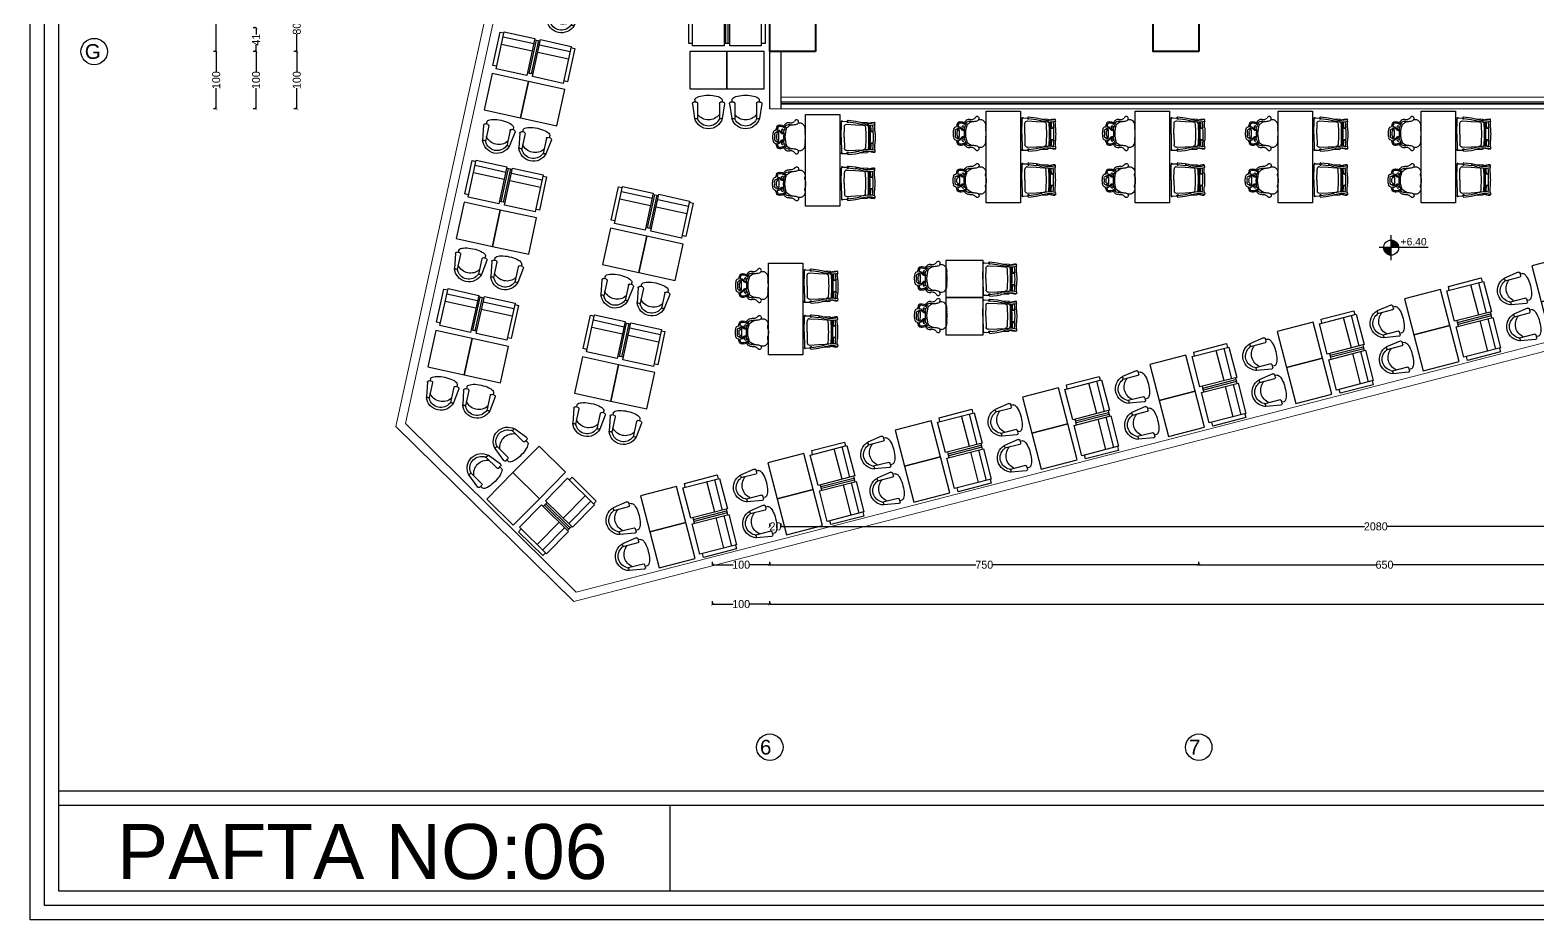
# Model space of a CAD drawing. Header units: millimetres. Extents: x 11848 to 21447, y 11375 to 20030.
# Drawn here: x 13476 to 16114, y 15530 to 17086 of the extents above; entities that cross this region are included whole.
import ezdxf

# ---------------------------------------------------------------- set-up
doc = ezdxf.new("R2010")
doc.units = ezdxf.units.MM
for name, color, linetype in [('CZM YAZI', 40, 'Continuous'), ('CZM ÖLÇÜ', 142, 'Continuous'), ('doseme cizgileri', 2, 'Continuous'), ('mobilya', 251, 'Continuous'), ('TFRIS', 33, 'Continuous'), ('YAZI', 4, 'Continuous')]:
    doc.layers.add(name, color=color, linetype=linetype)
for name, color, linetype, lineweight in [('DUVAR', 74, 'Continuous', 30), ('GZ KOLON', 10, 'Continuous', 40), ('KAPI-PENCERE', 140, 'Continuous', 18), ('yazııı', 30, 'Continuous', 0)]:
    doc.layers.add(name, color=color, linetype=linetype, lineweight=lineweight)
doc.styles.add('dış ölçü', font='BASKVILL.TTF')
doc.styles.get("Standard").update_dxf_attribs({"font": 'arial.ttf'})
doc.dimstyles.new('dış ölçü', dxfattribs={"dimtxt": 14, "dimasz": 5, "dimexe": 5, "dimexo": 5, "dimgap": 0.09, "dimtad": 0, "dimdec": 0, "dimzin": 0, "dimdsep": 46, "dimtxsty": 'dış ölçü', "dimblk": 'ARCHTICK', "dimcen": 0, "dimadec": 0, "dimazin": 0, "dimtfac": 1, "dimtdec": 0, "dimtix": 1, "dimtofl": 0, "dimtmove": 0, "dimatfit": 3, "dimldrblk": 'ARCHTICK', "dimfxl": 5, "dimfxlon": 1, "dimtolj": 1, "dimtzin": 0, "dimarcsym": 0})

# ---------------------------------------------------------------- blocks, each defined once
blk = doc.blocks.new('DSFSFSFFSF')
at = {"layer": 'YAZI'}
for p, q in [((77104.7, 78723.6), (70454.7, 78723.6)), ((77104.7, 78698.6), (70454.7, 78698.6)), ((71523.9, 78698.6), (71523.9, 78548.6))]:
    blk.add_line(p, q, dxfattribs=at)
for points in [[(70404.7, 82998.6), (77154.7, 82998.6), (77154.7, 78498.6), (70404.7, 78498.6)], [(70429.7, 82973.6), (77129.7, 82973.6), (77129.7, 78523.6), (70429.7, 78523.6)], [(70454.7, 82948.6), (77104.7, 82948.6), (77104.7, 78548.6), (70454.7, 78548.6)]]:
    blk.add_lwpolyline(points, close=True, dxfattribs=at)
blk = doc.blocks.new('_ArchTick')
at = {"color": 0, "linetype": 'ByBlock', "const_width": 0.15}
blk.add_lwpolyline([(-0.5, -0.5), (0.5, 0.5)], dxfattribs=at)
blk = doc.blocks.new('*D359')
at = {"layer": 'CZM ÖLÇÜ', "color": 0, "lineweight": -2, "transparency": 16777216}
for p, q in [((14770.2, 16151), (14770.2, 16156)), ((14770.2, 16151), (15130.7, 16151)), ((15520.5, 16151), (15160, 16151)), ((15520.5, 16151), (15520.5, 16156))]:
    blk.add_line(p, q, dxfattribs=at)
at = {"layer": 'Defpoints', "color": 0, "transparency": 16777216}
for p in [(14770.2, 16151), (15520.5, 16151), (15520.5, 16151)]:
    blk.add_point(p, dxfattribs=at)
at = {"layer": 'CZM ÖLÇÜ', "color": 0, "lineweight": -2, "transparency": 16777216, "xscale": 5, "yscale": 5, "zscale": 5, "rotation": 180}
blk.add_blockref('_ArchTick', (14770.2, 16151), dxfattribs=at)
at = {"layer": 'CZM ÖLÇÜ', "color": 0, "lineweight": -2, "transparency": 16777216, "xscale": 5, "yscale": 5, "zscale": 5}
blk.add_blockref('_ArchTick', (15520.5, 16151), dxfattribs=at)
at = {"layer": 'CZM ÖLÇÜ', "color": 0, "transparency": 16777216, "insert": (15145.4, 16151), "char_height": 14, "attachment_point": 5, "style": 'dış ölçü'}
blk.add_mtext('\\A1;750', dxfattribs=at)
blk = doc.blocks.new('*D360')
at = {"layer": 'CZM ÖLÇÜ', "color": 0, "lineweight": -2, "transparency": 16777216}
for p, q in [((15520.5, 16151), (15520.5, 16156)), ((15520.5, 16151), (15830.6, 16151)), ((16170.2, 16151), (15860.1, 16151)), ((16170.2, 16151), (16170.2, 16156))]:
    blk.add_line(p, q, dxfattribs=at)
at = {"layer": 'Defpoints', "color": 0, "transparency": 16777216}
for p in [(15520.5, 16151), (16170.2, 16151), (16170.2, 16151)]:
    blk.add_point(p, dxfattribs=at)
at = {"layer": 'CZM ÖLÇÜ', "color": 0, "lineweight": -2, "transparency": 16777216, "xscale": 5, "yscale": 5, "zscale": 5, "rotation": 180}
blk.add_blockref('_ArchTick', (15520.5, 16151), dxfattribs=at)
at = {"layer": 'CZM ÖLÇÜ', "color": 0, "lineweight": -2, "transparency": 16777216, "xscale": 5, "yscale": 5, "zscale": 5}
blk.add_blockref('_ArchTick', (16170.2, 16151), dxfattribs=at)
at = {"layer": 'CZM ÖLÇÜ', "color": 0, "transparency": 16777216, "insert": (15845.4, 16151), "char_height": 14, "attachment_point": 5, "style": 'dış ölçü'}
blk.add_mtext('\\A1;650', dxfattribs=at)
blk = doc.blocks.new('*D376')
at = {"layer": 'CZM ÖLÇÜ', "color": 0, "lineweight": -2, "transparency": 16777216}
for p, q in [((13871.7, 17089.9), (13866.7, 17089.9)), ((13871.7, 17089.9), (13871.7, 17078.2)), ((13871.7, 17048.5), (13866.7, 17048.5)), ((13871.7, 17048.5), (13871.7, 17060.2))]:
    blk.add_line(p, q, dxfattribs=at)
at = {"layer": 'Defpoints', "color": 0, "transparency": 16777216}
for p in [(13871.7, 17089.9), (13871.7, 17048.5), (13871.7, 17048.5)]:
    blk.add_point(p, dxfattribs=at)
at = {"layer": 'CZM ÖLÇÜ', "color": 0, "lineweight": -2, "transparency": 16777216, "xscale": 5, "yscale": 5, "zscale": 5}
for p, rotation in [((13871.7, 17089.9), 90), ((13871.7, 17048.5), 270)]:
    blk.add_blockref('_ArchTick', p, dxfattribs=dict(at, rotation=rotation))
at = {"layer": 'CZM ÖLÇÜ', "color": 0, "transparency": 16777216, "insert": (13871.7, 17069.2), "char_height": 14, "attachment_point": 5, "rotation": 90, "style": 'dış ölçü'}
blk.add_mtext('\\A1;41', dxfattribs=at)
blk = doc.blocks.new('*D385')
at = {"layer": 'CZM ÖLÇÜ', "color": 0, "lineweight": -2, "transparency": 16777216}
for p, q in [((13802, 18988.5), (13797, 18988.5)), ((13802, 18988.5), (13802, 18037.7)), ((13802, 17048.5), (13802, 17999.2)), ((13802, 17048.5), (13797, 17048.5))]:
    blk.add_line(p, q, dxfattribs=at)
at = {"layer": 'Defpoints', "color": 0, "transparency": 16777216}
for p in [(13802, 18988.5), (13802, 18988.5), (13802, 17048.5)]:
    blk.add_point(p, dxfattribs=at)
at = {"layer": 'CZM ÖLÇÜ', "color": 0, "lineweight": -2, "transparency": 16777216, "xscale": 5, "yscale": 5, "zscale": 5}
for p, rotation in [((13802, 18988.5), 90), ((13802, 17048.5), 270)]:
    blk.add_blockref('_ArchTick', p, dxfattribs=dict(at, rotation=rotation))
at = {"layer": 'CZM ÖLÇÜ', "color": 0, "transparency": 16777216, "insert": (13802, 18018.5), "char_height": 14, "attachment_point": 5, "rotation": 90, "style": 'dış ölçü'}
blk.add_mtext('\\A1;1940', dxfattribs=at)
blk = doc.blocks.new('*D388')
at = {"layer": 'CZM ÖLÇÜ', "color": 0, "lineweight": -2, "transparency": 16777216}
for p, q in [((14770.2, 16082.1), (14770.2, 16087.1)), ((18995.2, 16082.1), (18995.2, 16087.1)), ((14770.2, 16082.1), (16862.8, 16082.1)), ((18995.2, 16082.1), (16902.6, 16082.1))]:
    blk.add_line(p, q, dxfattribs=at)
at = {"layer": 'Defpoints', "color": 0, "transparency": 16777216}
for p in [(14770.2, 16082.1), (18995.2, 16082.1), (18995.2, 16082.1)]:
    blk.add_point(p, dxfattribs=at)
at = {"layer": 'CZM ÖLÇÜ', "color": 0, "lineweight": -2, "transparency": 16777216, "xscale": 5, "yscale": 5, "zscale": 5, "rotation": 180}
blk.add_blockref('_ArchTick', (14770.2, 16082.1), dxfattribs=at)
at = {"layer": 'CZM ÖLÇÜ', "color": 0, "lineweight": -2, "transparency": 16777216, "xscale": 5, "yscale": 5, "zscale": 5}
blk.add_blockref('_ArchTick', (18995.2, 16082.1), dxfattribs=at)
at = {"layer": 'CZM ÖLÇÜ', "color": 0, "transparency": 16777216, "insert": (16882.7, 16082.1), "char_height": 14, "attachment_point": 5, "style": 'dış ölçü'}
blk.add_mtext('\\A1;4225', dxfattribs=at)
blk = doc.blocks.new('*D389')
at = {"layer": 'CZM ÖLÇÜ', "color": 0, "lineweight": -2, "transparency": 16777216}
for p, q in [((14670.2, 16151), (14670.2, 16156)), ((14670.2, 16151), (14706.1, 16151)), ((14770.2, 16151), (14734.3, 16151)), ((14770.2, 16151), (14770.2, 16156))]:
    blk.add_line(p, q, dxfattribs=at)
at = {"layer": 'Defpoints', "color": 0, "transparency": 16777216}
for p in [(14670.2, 16151), (14670.2, 16151), (14770.2, 16151)]:
    blk.add_point(p, dxfattribs=at)
at = {"layer": 'CZM ÖLÇÜ', "color": 0, "lineweight": -2, "transparency": 16777216, "xscale": 5, "yscale": 5, "zscale": 5, "rotation": 180}
blk.add_blockref('_ArchTick', (14670.2, 16151), dxfattribs=at)
at = {"layer": 'CZM ÖLÇÜ', "color": 0, "lineweight": -2, "transparency": 16777216, "xscale": 5, "yscale": 5, "zscale": 5}
blk.add_blockref('_ArchTick', (14770.2, 16151), dxfattribs=at)
at = {"layer": 'CZM ÖLÇÜ', "color": 0, "transparency": 16777216, "insert": (14720.2, 16151), "char_height": 14, "attachment_point": 5, "style": 'dış ölçü'}
blk.add_mtext('\\A1;100', dxfattribs=at)
blk = doc.blocks.new('*D390')
at = {"layer": 'CZM ÖLÇÜ', "color": 0, "lineweight": -2, "transparency": 16777216}
for p, q in [((14670.2, 16082.1), (14670.2, 16087.1)), ((14770.2, 16082.1), (14770.2, 16087.1)), ((14670.2, 16082.1), (14706.1, 16082.1)), ((14770.2, 16082.1), (14734.3, 16082.1))]:
    blk.add_line(p, q, dxfattribs=at)
at = {"layer": 'Defpoints', "color": 0, "transparency": 16777216}
for p in [(14670.2, 16082.1), (14670.2, 16082.1), (14770.2, 16082.1)]:
    blk.add_point(p, dxfattribs=at)
at = {"layer": 'CZM ÖLÇÜ', "color": 0, "lineweight": -2, "transparency": 16777216, "xscale": 5, "yscale": 5, "zscale": 5, "rotation": 180}
blk.add_blockref('_ArchTick', (14670.2, 16082.1), dxfattribs=at)
at = {"layer": 'CZM ÖLÇÜ', "color": 0, "lineweight": -2, "transparency": 16777216, "xscale": 5, "yscale": 5, "zscale": 5}
blk.add_blockref('_ArchTick', (14770.2, 16082.1), dxfattribs=at)
at = {"layer": 'CZM ÖLÇÜ', "color": 0, "transparency": 16777216, "insert": (14720.2, 16082.1), "char_height": 14, "attachment_point": 5, "style": 'dış ölçü'}
blk.add_mtext('\\A1;100', dxfattribs=at)
blk = doc.blocks.new('*D397')
at = {"layer": 'CZM ÖLÇÜ', "color": 0, "lineweight": -2, "transparency": 16777216}
for p, q in [((13871.7, 17048.5), (13866.7, 17048.5)), ((13871.7, 17048.5), (13871.7, 17012.6)), ((13871.7, 16948.5), (13871.7, 16984.4)), ((13871.7, 16948.5), (13866.7, 16948.5))]:
    blk.add_line(p, q, dxfattribs=at)
at = {"layer": 'Defpoints', "color": 0, "transparency": 16777216}
for p in [(13871.7, 17048.5), (13871.7, 16948.5), (13871.7, 16948.5)]:
    blk.add_point(p, dxfattribs=at)
at = {"layer": 'CZM ÖLÇÜ', "color": 0, "lineweight": -2, "transparency": 16777216, "xscale": 5, "yscale": 5, "zscale": 5}
for p, rotation in [((13871.7, 17048.5), 90), ((13871.7, 16948.5), 270)]:
    blk.add_blockref('_ArchTick', p, dxfattribs=dict(at, rotation=rotation))
at = {"layer": 'CZM ÖLÇÜ', "color": 0, "transparency": 16777216, "insert": (13871.7, 16998.5), "char_height": 14, "attachment_point": 5, "rotation": 90, "style": 'dış ölçü'}
blk.add_mtext('\\A1;100', dxfattribs=at)
blk = doc.blocks.new('*D398')
at = {"layer": 'CZM ÖLÇÜ', "color": 0, "lineweight": -2, "transparency": 16777216}
for p, q in [((13802, 17048.5), (13797, 17048.5)), ((13802, 17048.5), (13802, 17012.6)), ((13802, 16948.5), (13802, 16984.4)), ((13802, 16948.5), (13797, 16948.5))]:
    blk.add_line(p, q, dxfattribs=at)
at = {"layer": 'Defpoints', "color": 0, "transparency": 16777216}
for p in [(13802, 17048.5), (13802, 16948.5), (13802, 16948.5)]:
    blk.add_point(p, dxfattribs=at)
at = {"layer": 'CZM ÖLÇÜ', "color": 0, "lineweight": -2, "transparency": 16777216, "xscale": 5, "yscale": 5, "zscale": 5}
for p, rotation in [((13802, 17048.5), 90), ((13802, 16948.5), 270)]:
    blk.add_blockref('_ArchTick', p, dxfattribs=dict(at, rotation=rotation))
at = {"layer": 'CZM ÖLÇÜ', "color": 0, "transparency": 16777216, "insert": (13802, 16998.5), "char_height": 14, "attachment_point": 5, "rotation": 90, "style": 'dış ölçü'}
blk.add_mtext('\\A1;100', dxfattribs=at)
blk = doc.blocks.new('*D401')
at = {"layer": 'CZM ÖLÇÜ', "color": 0, "lineweight": -2, "transparency": 16777216}
for p, q in [((14770.2, 16218), (14770.2, 16223)), ((14790.2, 16218), (14790.2, 16223)), ((14770.2, 16218), (14770.6, 16218)), ((14790.2, 16218), (14789.9, 16218))]:
    blk.add_line(p, q, dxfattribs=at)
at = {"layer": 'Defpoints', "color": 0, "transparency": 16777216}
for p in [(14770.2, 16218), (14790.2, 16218), (14790.2, 16218)]:
    blk.add_point(p, dxfattribs=at)
at = {"layer": 'CZM ÖLÇÜ', "color": 0, "lineweight": -2, "transparency": 16777216, "xscale": 5, "yscale": 5, "zscale": 5, "rotation": 180}
blk.add_blockref('_ArchTick', (14770.2, 16218), dxfattribs=at)
at = {"layer": 'CZM ÖLÇÜ', "color": 0, "lineweight": -2, "transparency": 16777216, "xscale": 5, "yscale": 5, "zscale": 5}
blk.add_blockref('_ArchTick', (14790.2, 16218), dxfattribs=at)
at = {"layer": 'CZM ÖLÇÜ', "color": 0, "transparency": 16777216, "insert": (14780.2, 16218), "char_height": 14, "attachment_point": 5, "style": 'dış ölçü'}
blk.add_mtext('\\A1;20', dxfattribs=at)
blk = doc.blocks.new('*D402')
at = {"layer": 'CZM ÖLÇÜ', "color": 0, "lineweight": -2, "transparency": 16777216}
for p, q in [((14790.2, 16218), (14790.2, 16223)), ((16870.2, 16218), (16870.2, 16223)), ((14790.2, 16218), (15810.2, 16218)), ((16870.2, 16218), (15850.2, 16218))]:
    blk.add_line(p, q, dxfattribs=at)
at = {"layer": 'Defpoints', "color": 0, "transparency": 16777216}
for p in [(14790.2, 16218), (16870.2, 16218), (16870.2, 16218)]:
    blk.add_point(p, dxfattribs=at)
at = {"layer": 'CZM ÖLÇÜ', "color": 0, "lineweight": -2, "transparency": 16777216, "xscale": 5, "yscale": 5, "zscale": 5, "rotation": 180}
blk.add_blockref('_ArchTick', (14790.2, 16218), dxfattribs=at)
at = {"layer": 'CZM ÖLÇÜ', "color": 0, "lineweight": -2, "transparency": 16777216, "xscale": 5, "yscale": 5, "zscale": 5}
blk.add_blockref('_ArchTick', (16870.2, 16218), dxfattribs=at)
at = {"layer": 'CZM ÖLÇÜ', "color": 0, "transparency": 16777216, "insert": (15830.2, 16218), "char_height": 14, "attachment_point": 5, "style": 'dış ölçü'}
blk.add_mtext('\\A1;2080', dxfattribs=at)
blk = doc.blocks.new('*D421')
at = {"layer": 'CZM ÖLÇÜ', "color": 0, "lineweight": -2, "transparency": 16777216}
for p, q in [((13942.9, 17048.5), (13937.9, 17048.5)), ((13942.9, 17048.5), (13942.9, 17012.6)), ((13942.9, 16948.5), (13942.9, 16984.4)), ((13942.9, 16948.5), (13937.9, 16948.5))]:
    blk.add_line(p, q, dxfattribs=at)
at = {"layer": 'Defpoints', "color": 0, "transparency": 16777216}
for p in [(13942.9, 17048.5), (13942.9, 17048.5), (13942.9, 16948.5)]:
    blk.add_point(p, dxfattribs=at)
at = {"layer": 'CZM ÖLÇÜ', "color": 0, "lineweight": -2, "transparency": 16777216, "xscale": 5, "yscale": 5, "zscale": 5}
for p, rotation in [((13942.9, 17048.5), 90), ((13942.9, 16948.5), 270)]:
    blk.add_blockref('_ArchTick', p, dxfattribs=dict(at, rotation=rotation))
at = {"layer": 'CZM ÖLÇÜ', "color": 0, "transparency": 16777216, "insert": (13942.9, 16998.5), "char_height": 14, "attachment_point": 5, "rotation": 90, "style": 'dış ölçü'}
blk.add_mtext('\\A1;100', dxfattribs=at)
blk = doc.blocks.new('*D422')
at = {"layer": 'CZM ÖLÇÜ', "color": 0, "lineweight": -2, "transparency": 16777216}
for p, q in [((13942.9, 17128.5), (13937.9, 17128.5)), ((13942.9, 17128.5), (13942.9, 17098)), ((13942.9, 17048.5), (13942.9, 17078.9)), ((13942.9, 17048.5), (13937.9, 17048.5))]:
    blk.add_line(p, q, dxfattribs=at)
at = {"layer": 'Defpoints', "color": 0, "transparency": 16777216}
for p in [(13942.9, 17128.5), (13942.9, 17128.5), (13942.9, 17048.5)]:
    blk.add_point(p, dxfattribs=at)
at = {"layer": 'CZM ÖLÇÜ', "color": 0, "lineweight": -2, "transparency": 16777216, "xscale": 5, "yscale": 5, "zscale": 5}
for p, rotation in [((13942.9, 17128.5), 90), ((13942.9, 17048.5), 270)]:
    blk.add_blockref('_ArchTick', p, dxfattribs=dict(at, rotation=rotation))
at = {"layer": 'CZM ÖLÇÜ', "color": 0, "transparency": 16777216, "insert": (13942.9, 17088.5), "char_height": 14, "attachment_point": 5, "rotation": 90, "style": 'dış ölçü'}
blk.add_mtext('\\A1;80', dxfattribs=at)
blk = doc.blocks.new('kmkm')
at = {"layer": 'mobilya'}
for p, q in [((3184.6, 835.5), (3184.6, 780.6)), ((3250.9, 835.5), (3184.6, 835.5)), ((3246.4, 842.4), (3186.9, 842.4)), ((3186.9, 842.4), (3186.9, 835.5)), ((3193.8, 835.5), (3193.8, 780.6)), ((3207.5, 780.6), (3207.5, 835.5)), ((3246.4, 835.5), (3246.4, 842.4)), ((3250.9, 780.6), (3250.9, 835.5)), ((3260.8, 840.6), (3325.8, 840.6)), ((3260.8, 775.6), (3260.8, 840.6)), ((3325.8, 840.6), (3325.8, 775.6)), ((3338, 818.7), (3337.6, 815.2)), ((3338.7, 821.9), (3338, 818.7)), ((3339.5, 824.7), (3338.7, 821.9)), ((3340.5, 827.1), (3339.5, 824.7)), ((3341.6, 829.1), (3340.5, 827.1)), ((3342.7, 830.5), (3341.6, 829.1)), ((3344, 831.4), (3342.7, 830.5)), ((3345.2, 831.7), (3344, 831.4)), ((3345.2, 831.7), (3349.1, 831.7)), ((3349.1, 828.8), (3349.1, 833.6)), ((3351, 826.9), (3378.5, 826.9)), ((3351.9, 836), (3377.8, 832)), ((3377.8, 830.1), (3377.8, 828.8)), ((3337.3, 811.6), (3337.2, 807.8)), ((3337.2, 807.8), (3337.3, 804.1)), ((3337.6, 815.2), (3337.3, 811.6)), ((3337.3, 804.1), (3337.6, 800.4)), ((3337.6, 800.4), (3338, 797)), ((3338, 797), (3338.7, 793.8)), ((3338.7, 793.8), (3339.5, 790.9)), ((3184.6, 780.6), (3250.9, 780.6)), ((3186.9, 780.6), (3186.9, 773.8)), ((3186.9, 773.8), (3246.4, 773.8)), ((3246.4, 773.8), (3246.4, 780.6)), ((3325.8, 775.6), (3260.8, 775.6)), ((3339.5, 790.9), (3340.5, 788.5)), ((3340.5, 788.5), (3341.6, 786.5)), ((3341.6, 786.5), (3342.7, 785.1)), ((3342.7, 785.1), (3344, 784.2)), ((3344, 784.2), (3345.2, 783.9)), ((3345.2, 783.9), (3349.1, 783.9)), ((3349.1, 782), (3349.1, 786.8)), ((3351, 788.7), (3378.5, 788.7)), ((3351.9, 779.6), (3377.8, 783.7)), ((3377.8, 786.8), (3377.8, 785.6))]:
    blk.add_line(p, q, dxfattribs=at)
for centre, radius, start, end in [((3351.6, 833.6), 2.45, 81.0411, 180), ((3351, 828.8), 1.91, 180, 270), ((3356.3, 807.8), 23.9, 306.8699, 53.1301), ((3370.6, 807.8), 25.2, 286.5303, 73.4697), ((3379.2, 830.1), 1.37, 68.9982, 180), ((3380.7, 828.8), 2.9, 180, 244.4219), ((3370.6, 807.8), 20.4, 295.5781, 64.4219), ((3351, 786.8), 1.91, 90, 180), ((3351.6, 782), 2.45, 180, 278.9589), ((3380.7, 786.8), 2.9, 115.5781, 180), ((3379.2, 785.6), 1.37, 180, 291.0018)]:
    blk.add_arc(centre, radius, start, end, dxfattribs=at)
blk = doc.blocks.new('GFVDCSX')
at = {"layer": 'mobilya'}
for p, q in [((4049.8, 143.1), (4050.3, 169.5)), ((4052.4, 171.4), (4060.2, 171)), ((4054.8, 142.9), (4055.2, 162.1)), ((4059.4, 166), (4074.7, 165.2)), ((4061.5, 170.1), (4074.7, 168.5)), ((4062.4, 169.2), (4062.6, 169.4)), ((4074.7, 165.2), (4088.2, 164.5)), ((4082.5, 169.8), (4094.8, 169.2)), ((4095.6, 163.8), (4095.6, 164.2)), ((4107.5, 169.7), (4107.6, 169.1)), ((4107.7, 169.1), (4107.6, 169.1)), ((4108.7, 165.5), (4108.3, 169)), ((4049.8, 143), (4050.3, 116.7)), ((4054.8, 143.1), (4055.2, 123.9)), ((4105.1, 154.1), (4099.9, 153.6)), ((4105.1, 132.1), (4099.9, 132.5)), ((4105.1, 153.1), (4100, 152.6)), ((4105.1, 133.1), (4100, 133.5)), ((4108.4, 154.2), (4108.2, 154.4)), ((4108.4, 131.9), (4108.2, 131.7)), ((4052.4, 114.7), (4060.2, 115.1)), ((4059.4, 120), (4074.7, 120.8)), ((4061.5, 116), (4074.7, 117.6)), ((4062.4, 116.9), (4062.6, 116.7)), ((4074.7, 120.8), (4088.2, 121.5)), ((4082.5, 116.3), (4094.8, 116.9)), ((4095.6, 122.3), (4095.6, 121.9)), ((4107.5, 116.4), (4107.6, 117)), ((4107.7, 117), (4107.6, 117)), ((4108.7, 120.6), (4108.3, 117.1))]:
    blk.add_line(p, q, dxfattribs=at)
for points in [[(4060.3, 171.6), (4060.3, 171.3, -0.081302), (4060, 170.4, -3.18134)], [(4061.8, 173.1), (4074.7, 171.6, -0.063225)], [(4074.7, 171.5, -0.058381), (4085.7, 168.7, 0.112882), (4097.7, 167, 1.486357)], [(4060.3, 114.5), (4060.3, 114.9, 0.081302), (4060, 115.7, 3.18134)], [(4061.8, 113.1), (4074.7, 114.6, 0.063225)], [(4074.7, 114.6, 0.058381), (4085.7, 117.4, -0.112882), (4097.7, 119.1, -1.486357)]]:
    blk.add_lwpolyline(points, format="xyb", dxfattribs=at)
for centre, radius, start, end in [((4050.9, 170.9), 1, 28.5131, 237.4681), ((4052.3, 169.4), 2, 86.9872, 178.994), ((4059.2, 162), 4, 86.9872, 178.994), ((4061.5, 170.4), 1.51, 180.7116, 308.183), ((4061.8, 171.5), 1.51, 90, 270), ((4062.3, 169.6), 0.361, 320.1752, 14.1994), ((4062.8, 169.8), 0.178, 109.8602, 194.1994), ((4068.2, 123.4), 45.6, 68.9086, 81.7617), ((4096.9, 207.5), 43.4, 253.4759, 268.2652), ((4088, 160.5), 4, 2.9776, 86.9872), ((295.1, -36.8), 3802, 2.7114, 2.9776), ((4094.7, 167.2), 2, 8.1368, 86.9872), ((4095.9, 163.8), 0.3, 180.3675, 268.6916), ((4097, 209.4), 45.8, 268.6916, 284.3483), ((4097.1, 167.3), 0.5, 106.784, 183.0725), ((295.1, -36.8), 3807, 3.0672, 3.0725), ((3811.8, 143.1), 285.8, 355.8943, 4.1058), ((4110.1, 124.1), 45.6, 93.3855, 106.784), ((4096.6, 212.8), 45.8, 271.3545, 284.3483), ((3811.8, 143.1), 287.3, 355.9115, 4.0886), ((3811.8, 143.1), 288.3, 355.9174, 4.0826), ((3811.8, 143.1), 289.8, 2.1094, 4.0826), ((3817, 143.3), 288.3, 355.752, 4.1407), ((4107.9, 168.7), 0.5, 39.0959, 121.4847), ((294.1, 73), 3814.7, 1.2289, 1.3793), ((4107.8, 168.9), 0.5, 284.3483, 6.7371), ((4108.2, 165.4), 0.5, 284.3483, 6.7371), ((4050.8, 143.1), 1, 178.994, 181.006), ((4054.8, 143.1), 5, 178.994, 181.006), ((295.1, 322.8), 3802, 357.0224, 357.2886), ((3811.8, 143.1), 289.8, 355.9174, 357.8906), ((4108.5, 154.8), 0.5, 181.2289, 232.1055), ((4108.1, 153.8), 0.5, 1.1998, 52.1055), ((4108.1, 132.3), 0.5, 307.8945, 358.8003), ((294.8, 73.9), 3814.7, 1.0381, 1.1998), ((294.8, 212.2), 3814.7, 358.8003, 358.9619), ((4050.9, 115.2), 1, 122.5319, 331.4869), ((4052.3, 116.7), 2, 181.006, 273.0128), ((4059.2, 124), 4, 181.006, 273.0128), ((4061.5, 115.7), 1.51, 51.8171, 179.2884), ((4061.8, 114.6), 1.51, 90, 270), ((4062.3, 116.5), 0.361, 345.8006, 39.8249), ((4062.8, 116.4), 0.178, 165.8006, 250.1398), ((4068.2, 162.7), 45.6, 278.2384, 291.0914), ((4096.9, 78.6), 43.4, 91.7348, 106.5242), ((4088, 125.5), 4, 273.0128, 357.0224), ((4094.7, 118.9), 2, 273.0128, 351.8632), ((4095.9, 122.3), 0.3, 91.3084, 179.6326), ((4097, 76.7), 45.8, 75.6517, 91.3084), ((295.1, 322.9), 3807, 356.9275, 356.9329), ((4097.1, 118.8), 0.5, 176.9275, 253.216), ((4110.1, 162), 45.6, 253.216, 266.6146), ((4096.6, 73.3), 45.8, 75.6517, 88.6456), ((294.1, 213.1), 3814.7, 358.6207, 358.7711), ((4107.9, 117.5), 0.5, 238.5153, 320.9041), ((4107.8, 117.2), 0.5, 353.2629, 75.6517), ((4108.5, 131.3), 0.5, 127.8945, 178.7711), ((4108.2, 120.7), 0.5, 353.2629, 75.6517)]:
    blk.add_arc(centre, radius, start, end, dxfattribs=at)
blk = doc.blocks.new('sandalye koltuk')
at = {"layer": 'TFRIS'}
for centre, radius, start, end in [((4086.7, 2565.7), 7.16, 98.0073, 132.8507), ((4087.5, 2552.6), 20.3, 83.6305, 95.01), ((4092.1, 2594.6), 22, 263.9249, 278.6601), ((4093.6, 2582.1), 9.36, 281.0663, 320.5398), ((4114.7, 2566), 17.2, 134.8242, 143.9748), ((4106, 2574.2), 5.26, 81.7249, 130.932), ((4104.9, 2574.3), 4.51, 277.4151, 328.9975), ((4105.7, 2575.6), 3.96, 38.9159, 74.7543), ((4103.9, 2575.6), 6.03, 322.4626, 356.9611), ((4112, 2558.9), 13.4, 87.299, 104.1996), ((4106, 2575.3), 3.97, 359.6467, 44.8139), ((4112, 2559.8), 12.6, 29.9596, 87.299), ((4095.6, 2542.3), 42.5, 166.6502, 180.0087), ((4095.6, 2542.2), 42.5, 179.9913, 193.3498), ((4059.8, 2550.7), 5.79, 89.4668, 166.6502), ((4065.9, 2546.6), 8.55, 157.0014, 183.5702), ((4123.5, 2551.4), 66.4, 184.5994, 187.9061), ((4123.5, 2533.1), 66.4, 172.0939, 175.4006), ((4065.9, 2537.9), 8.55, 176.4298, 202.9986), ((4060.2, 2549), 2.35, 115.4222, 158.0125), ((4061.6, 2545.1), 6.51, 96.3399, 112.3137), ((4107.5, 2545.9), 48.8, 158.7014, 167.4147), ((4061.4, 2549.6), 2.07, 38.0492, 104.0048), ((4068.6, 2544.9), 7.36, 161.5332, 185.5904), ((4184.5, 2550.9), 123.4, 183.1088, 184.0181), ((4184.5, 2533.6), 123.4, 175.9819, 176.8912), ((4068.6, 2539.6), 7.36, 174.4096, 198.4668), ((4061.5, 2549.4), 2.2, 274.3419, 327.8392), ((4067.6, 2561.3), 6.09, 112.0407, 157.5416), ((4064.1, 2538.8), 15, 81.5455, 96.7574), ((4061.3, 2548.2), 5.63, 48.2871, 79.6578), ((4095.5, 2548.7), 33.8, 156.7865, 164.9927), ((4063.3, 2547.1), 10.3, 62.5348, 92.3422), ((4060.7, 2549.3), 2.86, 339.0079, 33.7116), ((4068.8, 2560.4), 4.68, 132.8432, 159.786), ((4061.4, 2548.7), 5.14, 1.9877, 44.8665), ((4069, 2555.6), 11.9, 81.1555, 107.7765), ((4068.6, 2559.9), 4.92, 89.6823, 126.4449), ((4065.6, 2547), 6.69, 42.8817, 84.4372), ((3949.9, 2543.7), 116.8, 359.3023, 2.5776), ((3949.9, 2540.8), 116.8, 357.4224, 0.6977), ((4059.5, 2543.2), 15.6, 40.7101, 56.7967), ((4069.3, 2550.3), 14.5, 69.7349, 92.7119), ((4123.1, 2597.6), 69.9, 221.2477, 222.5724), ((4068, 2544), 23.6, 67.6759, 83.0933), ((4076.7, 2557.6), 6.87, 218.1731, 250.4222), ((4074.5, 2552.9), 3.83, 221.1007, 283.2736), ((4076.9, 2555.9), 4.55, 157.1086, 200.2132), ((4075.9, 2555.4), 3.5, 198.2697, 268.1245), ((4074.7, 2556.5), 2.34, 42.3902, 149.8671), ((4056.1, 2519.7), 47.8, 59.111, 67.6208), ((4075.4, 2554.1), 3.13, 251.9897, 334.8312), ((4072.9, 2557.5), 8.76, 286.412, 303.9757), ((4075.6, 2556.2), 4.29, 272.4394, 307.1562), ((4074.7, 2556.7), 2.24, 314.8156, 37.1805), ((4077, 2555.3), 0.788, 191.4883, 237.7483), ((4076.8, 2555.1), 0.519, 250.577, 291.1627), ((4078, 2565), 1.29, 141.0221, 333.2672), ((4123.6, 2526.6), 60.9, 133.2817, 139.9793), ((4076.1, 2556.9), 2.38, 291.1627, 310.2152), ((4138.5, 2541.7), 61.3, 171.9956, 179.5154), ((4138.5, 2542.8), 61.3, 180.4846, 188.0044), ((4071.4, 2561.1), 8.73, 315.7495, 337.9565), ((4087.3, 2557.4), 10.8, 122.1394, 139.5125), ((4061.6, 2532.4), 36.8, 53.1647, 61.1925), ((4028.9, 2580.8), 55.5, 335.5918, 338.7885), ((4138.1, 2541.7), 58, 159.7064, 179.4878), ((4138.1, 2542.8), 58, 180.5122, 200.2936), ((4094, 2539.7), 29.6, 104.0346, 114.9255), ((4124.3, 2507.6), 67.8, 116.0374, 126.8153), ((4090.1, 2550.2), 18.5, 84.7113, 100.208), ((4094, 2602.9), 34.4, 266.4957, 277.2435), ((4078, 2741.4), 173.8, 276.7077, 279.1013), ((4113.3, 2560.5), 11.1, 347.4407, 29.9596), ((4139.8, 2554.6), 16, 167.4407, 192.5593), ((4082, 2541.8), 43.2, 0.6525, 12.5593), ((4082, 2542.7), 43.2, 347.4407, 359.3475), ((4059.8, 2533.8), 5.79, 193.3498, 270.5332), ((4060.2, 2535.4), 2.35, 201.9875, 244.5778), ((4061.6, 2539.3), 6.51, 247.6863, 263.6601), ((4107.5, 2538.6), 48.8, 192.5853, 201.2986), ((4061.4, 2534.9), 2.07, 255.9952, 321.9508), ((4061.5, 2535.1), 2.2, 32.1608, 85.6581), ((4067.6, 2523.2), 6.09, 202.4584, 247.9593), ((4061.3, 2536.3), 5.63, 280.3422, 311.7129), ((4064.1, 2545.7), 15, 263.2426, 278.4545), ((4063.3, 2537.4), 10.3, 267.6578, 297.4652), ((4095.5, 2535.8), 33.8, 195.0073, 203.2135), ((4060.7, 2535.2), 2.86, 326.2884, 20.9921), ((4068.8, 2524.1), 4.68, 200.214, 227.1568), ((4061.4, 2535.7), 5.14, 315.1335, 358.0123), ((4069, 2528.9), 11.9, 252.2235, 278.8445), ((4068.6, 2524.6), 4.92, 233.5551, 270.3177), ((4065.6, 2537.5), 6.69, 275.5628, 317.1183), ((4059.5, 2541.3), 15.6, 303.2033, 319.2899), ((4069.3, 2534.2), 14.5, 267.2881, 290.2651), ((4123.1, 2486.9), 69.9, 137.4276, 138.7523), ((4068, 2540.5), 23.6, 276.9067, 292.3241), ((4076.7, 2526.8), 6.87, 109.5778, 141.8269), ((4074.5, 2531.6), 3.83, 76.7264, 138.8993), ((4076.9, 2528.6), 4.55, 159.7868, 202.8914), ((4075.9, 2529.1), 3.5, 91.8755, 161.7303), ((4074.7, 2528), 2.34, 210.1329, 317.6098), ((4056.1, 2564.8), 47.8, 292.3792, 300.889), ((4075.4, 2530.3), 3.13, 25.1688, 108.0103), ((4072.9, 2527), 8.76, 56.0243, 73.588), ((4075.6, 2528.3), 4.29, 52.8438, 87.5606), ((4077, 2529.2), 0.788, 122.2517, 168.5117), ((4074.7, 2527.8), 2.24, 322.8195, 45.1844), ((4076.8, 2529.4), 0.519, 68.8373, 109.423), ((4078, 2519.5), 1.29, 26.7328, 218.9779), ((4115.6, 2548.9), 49.1, 217.9742, 225.4386), ((4076.1, 2527.6), 2.38, 49.7848, 68.8373), ((4071.4, 2523.4), 8.73, 22.0435, 44.2505), ((4087.3, 2527.1), 10.8, 220.4875, 237.8606), ((4061.6, 2552.1), 36.8, 298.8075, 306.8353), ((4028.9, 2503.7), 55.5, 21.2115, 24.4082), ((4087.7, 2521.3), 9.83, 228.6637, 258.3695), ((4094, 2544.8), 29.6, 245.0745, 255.9654), ((4124.3, 2576.9), 67.8, 233.1847, 243.9626), ((4087.5, 2531.9), 20.3, 264.99, 276.3695), ((4090.1, 2534.3), 18.5, 259.792, 275.2887), ((4092.1, 2489.9), 22, 81.3399, 96.0751), ((4094, 2481.6), 34.4, 82.7565, 93.5043), ((4093.6, 2502.4), 9.36, 39.4602, 78.9337), ((4078, 2343.1), 173.8, 80.8987, 83.2923), ((4114.7, 2518.5), 17.2, 216.0252, 225.1758), ((4106, 2510.3), 5.26, 229.068, 278.2751), ((4104.9, 2510.2), 4.51, 31.0025, 82.5849), ((4105.7, 2508.9), 3.96, 285.2457, 321.0841), ((4103.9, 2508.9), 6.03, 3.0389, 37.5374), ((4112, 2525.6), 13.4, 255.8004, 272.701), ((4106, 2509.2), 3.97, 315.1861, 0.3533), ((4112, 2524.7), 12.6, 272.701, 330.0404), ((4113.3, 2524), 11.1, 330.0404, 12.5593), ((4139.8, 2529.9), 16, 167.4407, 192.5593)]:
    blk.add_arc(centre, radius, start, end, dxfattribs=at)
blk = doc.blocks.new('frv')
at = {"layer": 'mobilya'}
for p, q in [((35703.3, 2364.6), (35638.3, 2364.6)), ((35638.3, 2364.6), (35638.3, 2299.6)), ((35703.3, 2299.6), (35703.3, 2364.6)), ((35638.3, 2299.6), (35703.3, 2299.6))]:
    blk.add_line(p, q, dxfattribs=at)
at = {"xscale": -1, "rotation": 180}
blk.add_blockref('GFVDCSX', (31653.4, 2475), dxfattribs=at)
at = {"layer": 'doseme cizgileri', "xscale": 0.8, "yscale": 0.8, "zscale": 0.8}
blk.add_blockref('sandalye koltuk', (32340.5, 299.2), dxfattribs=at)

msp = doc.modelspace()

# ---------------------------------------------------------------- hatches: boundary and pattern name
at = {"layer": 'CZM YAZI'}
h = msp.add_hatch(color=256, dxfattribs=at)
h.dxf.hatch_style = 1
h.paths.add_polyline_path([(15856.942, 16705.582), (15843.784, 16705.582, 0.41421356), (15856.942, 16692.423)])
h.paths.add_polyline_path([(15856.942, 16718.74), (15856.942, 16705.582), (15870.1, 16705.582, 0.41421356)])

# ---------------------------------------------------------------- linework, layer by layer
for p, q in [((15856.942, 16683.395), (15856.942, 16727.493)), ((15921.852, 16705.582), (15836.062, 16705.582))]:
    msp.add_line(p, q, dxfattribs=at)
for centre, radius in [((13588.58, 17048.463), 23.162), ((15856.942, 16705.582), 13.158), ((14770.218, 15831.873), 23.162), ((14770.218, 15831.873), 23.162), ((15520.528, 15831.873), 23.162), ((15520.528, 15831.873), 23.162)]:
    msp.add_circle(centre, radius, dxfattribs=at)
at = {"layer": 'DUVAR'}
for p, q in [((14770.218, 16948.463), (14770.218, 17049.737)), ((14790.218, 16948.463), (14790.218, 17048.463))]:
    msp.add_line(p, q, dxfattribs=at)
at = {"layer": 'GZ KOLON'}
for points in [[(14850.218, 17048.463), (14770.218, 17048.463), (14770.218, 17128.463), (14850.218, 17128.463)], [(15520.528, 17048.463), (15440.528, 17048.463), (15440.528, 17128.463), (15520.528, 17128.463)]]:
    msp.add_lwpolyline(points, close=True, dxfattribs=at)
at = {"layer": 'KAPI-PENCERE'}
for p, q in [((14790.218, 16968.463), (16870.218, 16968.463)), ((14790.218, 16960.463), (16870.218, 16960.463)), ((14790.218, 16958.463), (16870.218, 16958.463)), ((14770.218, 16948.463), (16890.218, 16948.463)), ((14790.218, 16956.463), (16870.218, 16956.463))]:
    msp.add_line(p, q, dxfattribs=at)
for points in [[(19143.76, 18958.463), (18999.944, 17265.211), (14427.192, 16086.665), (14116.358, 16392.955), (14684.271, 18988.463), (14770.218, 18988.463)], [(18952.459, 17268.463), (14431.671, 16103.31), (14132.78, 16397.832), (14696.344, 18973.463), (14770.218, 18973.463)]]:
    msp.add_lwpolyline(points, dxfattribs=at)
at = {"layer": 'mobilya'}
for points in [[(14832.778, 16778.255), (14832.778, 16938.255), (14892.778, 16938.255), (14892.778, 16778.255)], [(15148.645, 16784.064), (15148.645, 16944.064), (15208.645, 16944.064), (15208.645, 16784.064)], [(15409.529, 16784.064), (15409.529, 16944.064), (15469.529, 16944.064), (15469.529, 16784.064)], [(15659.529, 16784.064), (15659.529, 16944.064), (15719.529, 16944.064), (15719.529, 16784.064)], [(15909.529, 16784.064), (15909.529, 16944.064), (15969.529, 16944.064), (15969.529, 16784.064)], [(14767.778, 16518.255), (14767.778, 16678.255), (14827.778, 16678.255), (14827.778, 16518.255)]]:
    msp.add_lwpolyline(points, close=True, dxfattribs=at)

# ---------------------------------------------------------------- block references
for name, p in [('DSFSFSFFSF', (-56928.251, -62968.536)), ('GFVDCSX', (11161.39, 16680.921)), ('GFVDCSX', (11422.274, 16680.921)), ('GFVDCSX', (11672.274, 16680.921)), ('GFVDCSX', (11922.274, 16680.921)), ('GFVDCSX', (10845.524, 16675.111)), ('GFVDCSX', (10780.524, 16415.111))]:
    msp.add_blockref(name, p)
at = {"xscale": -1, "rotation": 180}
for p in [(11161.39, 17047.207), (11422.274, 17047.207), (11672.274, 17047.207), (11922.274, 17047.207), (10845.524, 17041.398), (10780.524, 16781.398)]:
    msp.add_blockref('GFVDCSX', p, dxfattribs=at)
at = {"layer": 'doseme cizgileri', "xscale": -1}
for p, rotation in [((15915.359, 20226.472), 77.65784493342053), ((15470.793, 20309.256), 90.00000000132526), ((15535.793, 20309.256), 90.00000000132526), ((15802.699, 20015.682), 77.65784493342053), ((15866.196, 20001.788), 77.65784493342053), ((15753.536, 19790.997), 77.65784493342053), ((15817.034, 19777.103), 77.65784493342053), ((16009.665, 19745.191), 77.65784493342053), ((16073.163, 19731.298), 77.65784493342053), ((19533.73, 16689.642), 14.45244799794797), ((19311.008, 16632.24), 14.45244799794797), ((19549.952, 16626.699), 14.45244799794797), ((15704.374, 19566.313), 77.65784493342053), ((15767.872, 19552.419), 77.65784493342053), ((15960.503, 19520.507), 77.65784493342053), ((19088.287, 16574.837), 14.45244799794797), ((19327.231, 16569.296), 14.45244799794797), ((16024, 19506.613), 77.65784493342053), ((18865.565, 16517.434), 14.45244799794797), ((19104.509, 16511.894), 14.45244799794797), ((18642.843, 16460.032), 14.45244799794797), ((18881.787, 16454.491), 14.45244799794797), ((16145.513, 13425.301), 315.4218546823553), ((18420.122, 16402.629), 14.45244799794797), ((18659.066, 16397.089), 14.45244799794797), ((16099.89, 13379.002), 315.4218546823553), ((18197.4, 16345.227), 14.45244799794797), ((18436.344, 16339.686), 14.45244799794797), ((17974.678, 16287.824), 14.45244799794797), ((18213.622, 16282.284), 14.45244799794797), ((17990.901, 16224.881), 14.45244799794797)]:
    msp.add_blockref('kmkm', p, dxfattribs=dict(at, rotation=rotation))
at = {"layer": 'doseme cizgileri', "xscale": 0.8, "yscale": 0.8, "zscale": 0.8}
for p in [(11848.508, 14871.357), (12109.392, 14871.357), (12359.392, 14871.357), (12609.392, 14871.357), (11532.642, 14865.547), (11467.642, 14605.547)]:
    msp.add_blockref('sandalye koltuk', p, dxfattribs=at)
at = {"layer": 'doseme cizgileri', "xscale": -0.8, "yscale": 0.8, "zscale": 0.8, "rotation": 180}
for p in [(11848.508, 18856.771), (12109.392, 18856.771), (12359.392, 18856.771), (12609.392, 18856.771), (11532.642, 18850.962), (11467.642, 18590.962)]:
    msp.add_blockref('sandalye koltuk', p, dxfattribs=at)
at = {"layer": 'mobilya'}
for p in [(-20560.133, 14318.751), (-20560.133, 14253.751)]:
    msp.add_blockref('frv', p, dxfattribs=at)

# ---------------------------------------------------------------- texts
at = {"layer": 'CZM YAZI'}
for s, insert, char_height, attachment_point in [('{\\fArial|b0|i0|c162|p34;G}', (13599.979, 17061.454), 25.73885, 3), ('{\\fArial|b0|i0|c162|p34;+6.40}', (15873.656, 16722.395), 12.86942, 1), ('{\\fArial|b0|i0|c162|p34;6}', (14773.056, 15844.865), 25.73885, 3), ('{\\fArial|b0|i0|c162|p34;6}', (14773.056, 15844.865), 25.73885, 3), ('{\\fArial|b0|i0|c162|p34;7}', (15523.366, 15844.865), 25.73885, 3), ('{\\fArial|b0|i0|c162|p34;7}', (15523.366, 15844.865), 25.73885, 3)]:
    msp.add_mtext_dynamic_manual_height_columns(s, width=58.8372, gutter_width=1, heights=[0], dxfattribs=dict(at, insert=insert, char_height=char_height, attachment_point=attachment_point))
at = {"layer": 'yazııı', "insert": (13628.359, 15697.533), "char_height": 96.10589, "attachment_point": 1}
msp.add_mtext_dynamic_manual_height_columns('{\\f@Arial Unicode MS|b0|i0|c162|p34;PAFTA NO:06}', width=1955.80573, gutter_width=12.5, heights=[0], dxfattribs=at)

# ---------------------------------------------------------------- dimensions: what is measured, and where the dimension line sits
at = {"layer": 'CZM ÖLÇÜ'}
for p1, p2, picture, middle in [((13801.978, 17048.463), (13801.978, 18988.463), '*D385', (13801.978, 18018.463)), ((13942.918, 16948.463), (13942.918, 17048.463), '*D421', (13942.918, 16998.463)), ((14770.218, 16218.007), (14790.218, 16218.007), '*D401', (14780.218, 16218.007)), ((14770.218, 16150.973), (14670.218, 16150.973), '*D389', (14720.218, 16150.973)), ((14770.218, 16082.051), (14670.218, 16082.051), '*D390', (14720.218, 16082.051)), ((14770.218, 16082.051), (18995.218, 16082.051), '*D388', (16882.718, 16082.051))]:
    dim = msp.add_aligned_dim(p1=p1, p2=p2, distance=0, dimstyle='dış ölçü', override={"dimtmove": 1}, dxfattribs=at)
    dim.commit()
    dim.dimension.update_dxf_attribs({"geometry": picture, "text_midpoint": middle})
for base, p1, p2, angle, picture, middle in [((13942.918, 17128.463), (13942.918, 17048.463), (13942.918, 17128.463), 270, '*D422', (13942.918, 17088.463)), ((13871.725, 17048.463), (13871.725, 17089.932), (13871.725, 17048.463), 90, '*D376', (13871.725, 17069.197)), ((13801.978, 16948.463), (13801.978, 17048.463), (13801.978, 16948.463), 90, '*D398', (13801.978, 16998.463)), ((13871.725, 16948.463), (13871.725, 17048.463), (13871.725, 16948.463), 90, '*D397', (13871.725, 16998.463)), ((16870.218, 16218.007), (14790.218, 16218.007), (16870.218, 16218.007), 180, '*D402', (15830.218, 16218.007)), ((15520.528, 16150.973), (14770.218, 16150.973), (15520.528, 16150.973), 180, '*D359', (15145.373, 16150.973)), ((16170.218, 16150.973), (15520.528, 16150.973), (16170.218, 16150.973), 180, '*D360', (15845.373, 16150.973))]:
    dim = msp.add_linear_dim(base=base, p1=p1, p2=p2, angle=angle, dimstyle='dış ölçü', override={"dimtmove": 1}, dxfattribs=at)
    dim.commit()
    dim.dimension.update_dxf_attribs({"geometry": picture, "text_midpoint": middle})

doc.saveas('drawing.dxf')
